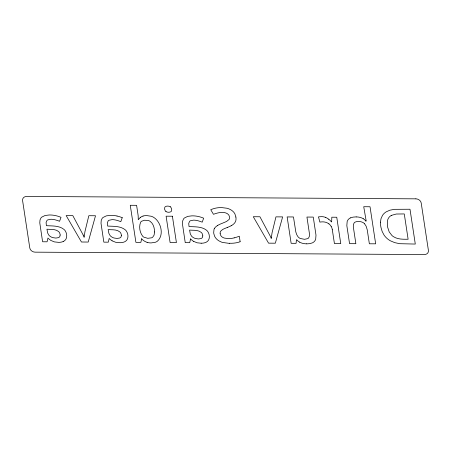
<?xml version="1.0" encoding="UTF-8"?>
<svg xmlns="http://www.w3.org/2000/svg" width="451" height="451" viewBox="0 0 451 451"><rect width="100%" height="100%" fill="white"/><g stroke="black" fill="none" stroke-linecap="round" stroke-linejoin="round"><path stroke-width="0.68" d="M122.238 217.726L120.8 221.666A31.655 26.147 23.8 0 0 116.51 220.235A15.199 12.56 23.8 0 0 112.102 219.637L108.956 220.274A4.549 3.755 23.8 0 0 108.24 220.781L107.321 222.845L107.609 226.058C113.455 226.419 120.248 225.855 125.147 229.745A7.391 6.105 23.8 0 1 126.427 231.154C127.966 233.466 128.512 236.674 127.306 239.244A7.876 6.506 23.8 0 1 124.414 241.894A11.653 9.629 23.8 0 1 119.786 242.694L115.67 242.288L112.13 240.817M391.417 215.381L396.249 214.022L404.282 213.943L408.121 239.239C403.211 239.272 397.805 239.487 393.498 236.69A10.429 8.614 23.8 0 1 391.958 235.512L389.207 231.91L387.612 227.112A29.941 24.737 23.8 0 1 387.341 225.286L387.68 220.003A12.177 10.063 23.8 0 1 388.221 218.622L388.576 218.002A10.164 8.394 23.8 0 1 391.417 215.375M350.568 217.856L353.094 217.117L356.211 216.88M227.699 227.298L224.705 228.51A37.946 31.345 23.8 0 0 223.256 229.187A13.801 11.399 23.8 0 0 222.631 229.525L220.725 231.137A4.634 3.828 23.8 0 0 220.133 233.004L220.156 233.556M306.725 243.873L309.792 243.641L312.301 242.897A8.231 6.799 23.8 0 0 315.21 240.298A9.11 7.526 23.8 0 0 315.672 239.239L315.993 235.134L313.27 217.094L306.939 217.055L309.487 233.973L309.403 236.194L308.687 237.818A4.347 3.591 23.8 0 1 307.774 238.613L304.532 239.312L300.287 238.489A5.587 4.617 23.8 0 1 299.808 238.241A6.021 4.972 23.8 0 1 297.993 236.73L296.69 234.599L295.8 231.865L293.471 216.97L287.135 216.931L291.143 243.303L296.104 243.331L296.425 239.785L296.775 239.791A8.783 7.255 23.8 0 0 299.503 242.057M365.84 221.013L366.189 221.013L363.726 206.716L370.029 206.755L375.66 243.822L369.358 243.782L367.368 230.681A29.078 24.021 23.8 0 0 367.176 229.604L366.127 226.193L364.639 223.848M190.576 238.945L189.719 242.677L185.237 242.649L182.418 223.769L182.542 221.272L183.54 218.921A7.475 6.173 23.8 0 1 184.38 218.013L187.701 216.373L191.867 215.854A23.847 19.703 23.8 0 1 198.44 216.519A23.864 19.714 23.8 0 1 203.655 218.205L202.206 222.168A31.655 26.147 23.8 0 0 197.916 220.736A15.199 12.56 23.8 0 0 193.507 220.139L190.361 220.776A4.549 3.755 23.8 0 0 189.645 221.283L188.727 223.346L189.014 226.56C194.86 226.921 201.659 226.357 206.552 230.247A7.391 6.105 23.8 0 1 207.832 231.656C209.371 233.968 209.918 237.175 208.712 239.746A7.876 6.506 23.8 0 1 205.819 242.396A11.653 9.629 23.8 0 1 201.191 243.196M141.682 238.788L140.836 242.373L135.898 242.345L130.266 205.278L136.597 205.318L138.04 214.8A24.303 20.081 23.8 0 1 138.181 216.04L138.271 219.513L138.57 219.513A11.568 9.556 23.8 0 1 140.34 217.506M201.197 243.224L197.076 242.79L193.535 241.319M229.452 243.399L222.546 242.446A14.765 12.2 23.8 0 1 221.272 242.007L219 240.902A10.153 8.389 23.8 0 1 214.614 236.245L213.836 233.736A15.272 12.617 23.8 0 1 213.689 232.682L213.983 229.514A7.814 6.455 23.8 0 1 214.281 228.798M83.226 235.118L72.808 215.612L66.156 215.572L81.456 242.012L88.216 242.052L95.511 215.753L88.824 215.708L84.929 231.718L84.275 236.268A23.373 19.308 23.8 0 0 84.241 237.22L84.027 237.22A23.39 19.32 23.8 0 0 83.221 235.118M235.901 217.044L234.932 213.988A9.189 7.588 23.8 0 0 233.539 211.981A10.057 8.31 23.8 0 0 230.348 209.552L228.922 208.886A14.049 11.602 23.8 0 0 226.949 208.244L221.571 207.578A26.237 21.676 23.8 0 0 215.843 208.103A30.916 25.538 23.8 0 0 210.741 209.704L213.475 214.31A38.064 31.446 23.8 0 1 217.94 212.928A19.015 15.712 23.8 0 1 222.495 212.438C225.337 212.348 228.933 213.582 229.497 216.739A6.799 5.615 23.8 0 1 229.57 217.281L229.582 217.816A4.6 3.8 23.8 0 1 229.08 219.468L226.729 221.345A35.387 29.236 23.8 0 1 225.596 221.892L222.416 223.222A35.809 29.58 23.8 0 0 217.264 225.663M332.325 229.773L334.422 243.568L340.753 243.608L336.75 217.235L331.812 217.207L331.66 221.847L331.361 221.847A13.722 11.337 23.8 0 0 328.768 219.259M240.112 241.606L239.295 236.223A44.345 36.632 23.8 0 1 234.204 237.857M63.185 241.516A7.876 6.506 23.8 0 0 66.077 238.872C67.278 236.29 66.737 233.094 65.198 230.777A7.391 6.105 23.8 0 0 63.912 229.367C59.019 225.477 52.226 226.041 46.38 225.68L46.092 222.467L47.011 220.404A4.549 3.755 23.8 0 1 47.727 219.896L50.873 219.259A15.199 12.56 23.8 0 1 55.281 219.857A31.655 26.147 23.8 0 1 59.571 221.289L61.009 217.348A23.864 19.714 23.8 0 0 55.806 215.668A23.847 19.703 23.8 0 0 49.238 214.986L45.061 215.493L41.746 217.134A7.475 6.173 23.8 0 0 40.9 218.047L40.009 219.953L39.784 222.89L42.603 241.77L47.084 241.798L47.941 238.066A16.084 13.282 23.8 0 0 50.89 240.456L54.441 241.911L58.562 242.345A11.653 9.629 23.8 0 0 63.196 241.539M117.034 216.018A23.847 19.703 23.8 0 0 110.467 215.364L106.289 215.871L102.975 217.512A7.475 6.173 23.8 0 0 102.129 218.419L101.238 220.33L101.013 223.268L103.831 242.148L108.313 242.176L109.17 238.444A16.084 13.282 23.8 0 0 112.119 240.834M117.034 216.046A23.864 19.714 23.8 0 1 122.244 217.703M140.323 217.489A9.894 8.174 23.8 0 1 143.04 216.091M143.018 216.046A12.397 10.238 23.8 0 1 146.896 215.601L151.271 216.26A10.441 8.625 23.8 0 1 153.503 217.252C161.069 221.779 164.491 235.185 157.247 241.324A10.283 8.496 23.8 0 1 155.33 242.283L151.181 242.914A12.149 10.04 23.8 0 1 147.133 242.379M141.676 238.788A10.339 8.541 23.8 0 0 144.021 240.857A9.978 8.242 23.8 0 0 147.144 242.334M193.524 241.336A16.084 13.282 23.8 0 1 190.587 238.934M240.186 241.73A27.443 22.668 23.8 0 1 229.435 243.247M231.154 225.748A32.325 26.705 23.8 0 1 227.699 227.298M220.184 233.562A5.451 4.499 23.8 0 0 221.345 236.307A4.752 3.924 23.8 0 0 222.89 237.451L223.657 237.818A7.436 6.139 23.8 0 0 224.53 238.111L228.313 238.585A22.601 18.671 23.8 0 0 234.21 237.869M235.856 217.044A11.546 9.539 23.8 0 1 235.743 220.9A10.3 8.513 23.8 0 1 233.968 223.702A15.52 12.82 23.8 0 1 231.149 225.742M214.248 228.781A11.264 9.308 23.8 0 1 217.303 225.709M306.708 243.805A12.696 10.491 23.8 0 1 299.464 242.125M325.475 217.354A9.195 7.594 23.8 0 0 321.619 216.655L319.274 216.773A11.715 9.68 23.8 0 0 318.491 216.886L319.877 222.129A8.513 7.03 23.8 0 1 321.23 221.931L322.347 221.864A11.811 9.753 23.8 0 1 322.679 221.864A9.787 8.084 23.8 0 1 325.977 222.366A8.056 6.658 23.8 0 1 328.909 223.865M331.169 226.329A10.863 8.975 23.8 0 1 332.291 229.773M328.92 223.854A8.101 6.692 23.8 0 1 331.119 226.346M325.47 217.371A10.92 9.02 23.8 0 1 328.773 219.259M363.196 218.712A9.133 7.543 23.8 0 1 365.834 221.013M350.562 217.85A8.293 6.85 23.8 0 0 347.631 220.454L347.507 220.708A8.964 7.402 23.8 0 0 347.163 221.514L346.836 225.635L349.553 243.664L355.862 243.698L353.313 226.808L353.404 224.581L354.125 222.946A4.409 3.642 23.8 0 1 355.044 222.146C357.519 220.962 360.608 221.3 363.004 222.529A6.072 5.012 23.8 0 1 364.639 223.848M356.222 216.942A11.765 9.719 23.8 0 1 363.23 218.656M170.331 206.789A4.268 3.529 23.8 0 0 168.048 206.13A5.688 4.696 23.8 0 0 167.501 206.107A4.375 3.614 23.8 0 0 165.258 206.761A2.323 1.917 23.8 0 0 164.795 207.308L164.576 209.157L165.359 210.995A2.385 1.967 23.8 0 0 165.996 211.53M170.32 206.812A2.272 1.877 23.8 0 1 170.833 207.223L171.713 209.202L171.431 211.153A2.334 1.928 23.8 0 1 171.042 211.564A4.065 3.36 23.8 0 1 169.153 212.218L168.978 212.241A5.592 4.617 23.8 0 1 168.432 212.246A4.324 3.574 23.8 0 1 165.985 211.553M60.141 235.05L59.876 236.38A3.146 2.599 23.8 0 1 59.199 237.198A4.538 3.749 23.8 0 1 58.365 237.66L55.873 238.066L52.818 237.638A7.65 6.32 23.8 0 1 50.191 236.38A5.925 4.899 23.8 0 1 48.871 235.185L47.654 233.004L46.943 229.209C50.76 229.57 55.394 228.843 58.579 231.526A4.634 3.828 23.8 0 1 59.577 232.812L60.034 234.08A6.957 5.75 23.8 0 1 60.135 234.83L60.141 235.05M121.37 235.428L121.105 236.758A3.146 2.599 23.8 0 1 120.428 237.576A4.538 3.749 23.8 0 1 119.594 238.038L117.102 238.444L114.047 238.015A7.65 6.32 23.8 0 1 111.42 236.758A5.925 4.899 23.8 0 1 110.1 235.563L108.883 233.381L108.172 229.587C111.989 229.948 116.623 229.221 119.808 231.904A4.634 3.828 23.8 0 1 120.806 233.19L121.263 234.458A6.957 5.75 23.8 0 1 121.364 235.208L121.37 235.428M154.597 231.961L154.079 235.157L152.771 237.085A5.705 4.713 23.8 0 1 151.677 237.801L147.742 238.314L143.807 237.158A5.012 4.138 23.8 0 1 142.691 236.245C139.748 232.445 138.699 226.656 140.661 222.202A5.074 4.189 23.8 0 1 141.569 221.249L144.517 220.229L148.39 220.511A5.643 4.662 23.8 0 1 150.104 221.334C153.453 223.696 154.479 228.088 154.597 231.961M202.775 235.929L202.51 237.26A3.146 2.599 23.8 0 1 201.834 238.077A4.538 3.749 23.8 0 1 201.005 238.54L198.508 238.945L195.452 238.517A7.65 6.32 23.8 0 1 192.825 237.26A5.925 4.899 23.8 0 1 191.506 236.065L190.288 233.883L189.578 230.083C193.394 230.45 198.028 229.722 201.219 232.406A4.634 3.828 23.8 0 1 202.217 233.691L202.668 234.96A6.957 5.75 23.8 0 1 202.77 235.71L202.775 235.929M380.486 222.18L380.65 225.432A34.716 28.678 23.8 0 0 381.005 227.563L382.183 231.526L383.976 234.943A17.161 14.178 23.8 0 0 385.504 236.922L385.926 237.378A16.073 13.276 23.8 0 0 390.391 240.811L394.704 242.627L399.654 243.692L415.292 244.064L409.998 209.241L394.309 209.332L389.889 210.205L386.236 211.823A16.056 13.265 23.8 0 0 382.499 215.386L380.982 218.746L380.486 222.18M271.412 237.249L271.401 237.423A23.373 19.308 23.8 0 0 271.361 238.37L271.147 238.37A23.39 19.32 23.8 0 0 270.341 236.273L259.928 216.762L253.276 216.722L268.576 243.162L275.341 243.202L282.63 216.903L275.95 216.863L272.049 232.868L271.412 237.249M415.873 198.84L26.665 196.439A4.876 4.031 23.8 0 0 22.589 200.588L29.789 247.954A4.876 4.031 23.8 0 0 35.127 252.16L424.335 254.561A4.876 4.031 23.8 0 0 428.411 250.412L421.211 203.046A4.876 4.031 23.8 0 0 415.873 198.84M172.406 216.226L166.103 216.187L170.106 242.553L176.414 242.593L172.406 216.226"/></g></svg>
